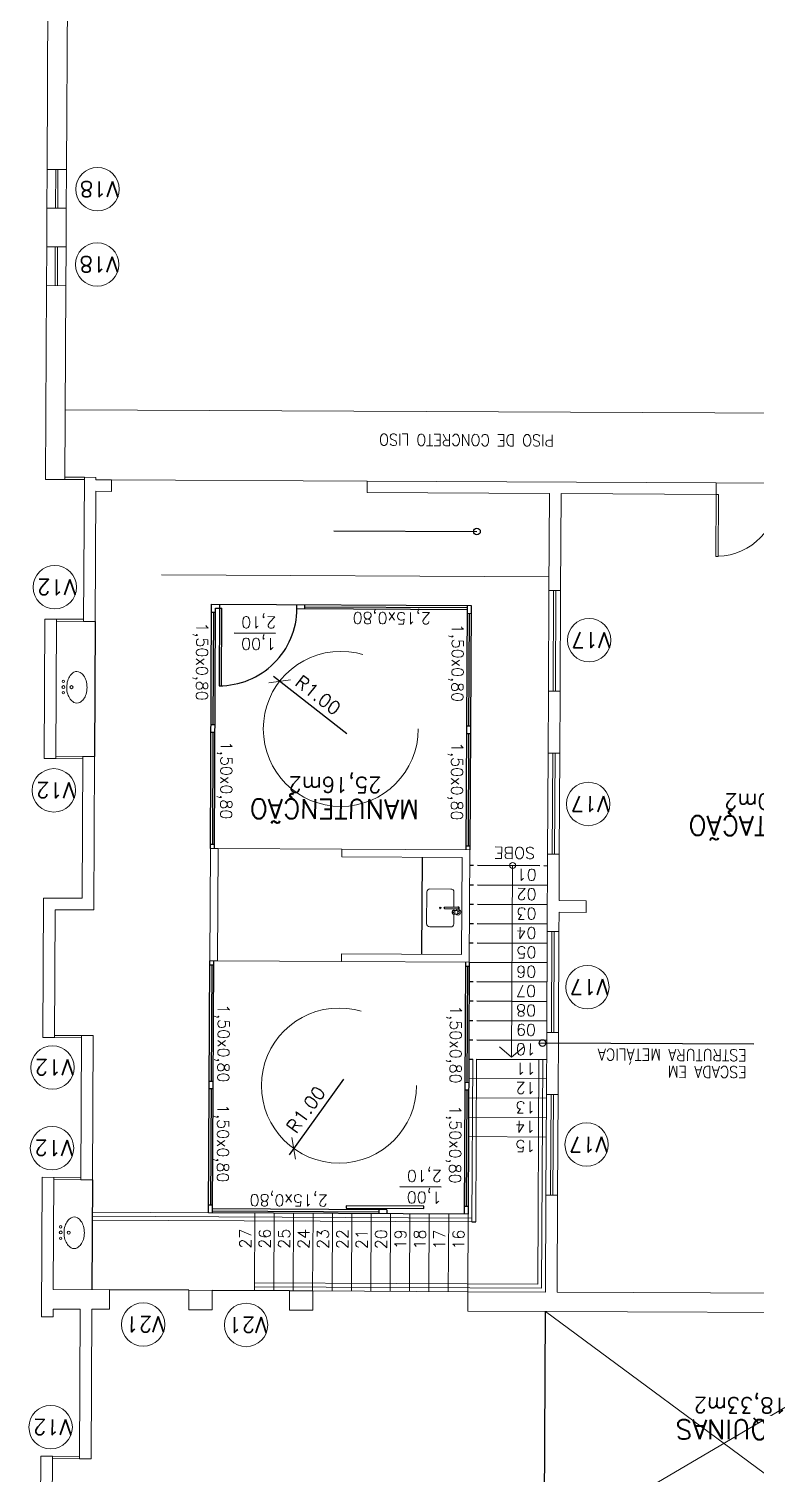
# Model space of a CAD drawing. Extents: x -1057 to 3416, y -340 to 4111.
# Drawn here: x -780.31 to -770.93, y 273.2 to 291.84 of the extents above; entities that cross this region are included whole.
import ezdxf
from ezdxf.enums import TextEntityAlignment as Align

# ---------------------------------------------------------------- set-up
doc = ezdxf.new("R2010")
doc.units = 0
doc.header["$LTSCALE"] = 50
doc.linetypes.add('CONTINU', pattern=[0])
doc.linetypes.add('DASHDOT', pattern=[1, 0.5, -0.25, 0, -0.25])
doc.layers.add('0.1', color=8, linetype='Continuous', lineweight=13)
doc.styles.add('80X50', font='romans.shx')
doc.styles.add('ROMANS', font='romans')
doc.styles.get("Standard").update_dxf_attribs({"font": 'romans.shx'})
doc.dimstyles.new('Fares Eng - 50', dxfattribs={"dimscale": 2, "dimtxt": 0.085, "dimasz": 0.1, "dimexe": 0.05, "dimexo": 0.05, "dimgap": 0.04, "dimtad": 1, "dimzin": 4, "dimdsep": 46, "dimtxsty": 'ROMANS', "dimblk1": 'OBLIQUE', "dimblk2": 'OBLIQUE', "dimsah": 1, "dimcen": 0.05, "dimdle": 0.05, "dimclrd": 7, "dimclre": 7, "dimclrt": 7, "dimaunit": 1, "dimadec": 0, "dimazin": 0, "dimtfac": 1, "dimtix": 1, "dimtmove": 2, "dimatfit": 0, "dimldrblk": 'OPEN90', "dimfxl": 1, "dimtolj": 1, "dimtzin": 0, "dimarcsym": 0})

# ---------------------------------------------------------------- blocks, each defined once
blk = doc.blocks.new('ÁREA')
for p in [(0.00005, 0.00376), (0, 0)]:
    blk.add_attdef('COMPARTIMENTO', text='', height=0.0025).set_placement(p, align=Align.CENTER)
at = {"color": 1}
for p in [(-0.00005, -0.00376), (-0.0001, -0.00752)]:
    blk.add_attdef('ÁREA', text='', height=0.002, dxfattribs=at).set_placement(p, align=Align.CENTER)
blk = doc.blocks.new('PIA')
for p, q in [((0, 0.245), (0.044, 0.245)), ((0.01, 0.23), (0.01, 0.06)), ((0.01, 0.215), (0.031, 0.215)), ((0.03, 0.175), (0.01, 0.175))]:
    blk.add_line(p, q)
blk.add_lwpolyline([(-0.01, 0.23), (-0.01, 0.06)])
for points in [[(0.08, 0.173), (0.08, 0.21, 0.133256), (0.078, 0.217, 0.106756), (0.073, 0.223, 0.082828), (0.065, 0.227, 0.071352), (0.055, 0.228, 0.071352), (0.045, 0.227, 0.082828), (0.037, 0.223, 0.106756), (0.032, 0.217, 0.133256), (0.03, 0.21), (0.03, 0.173)], [(-0.01, 0.175), (-0.205, 0.175, 0.414214), (-0.245, 0.135), (-0.245, -0.135, 0.414214), (-0.205, -0.175), (0.205, -0.175, 0.414214), (0.245, -0.135), (0.245, 0.135, 0.414214), (0.205, 0.175), (0.08, 0.175)]]:
    blk.add_lwpolyline(points, format="xyb")
blk.add_lwpolyline([(0.03, 0.173, 0.133256), (0.032, 0.166, 0.106756), (0.037, 0.16, 0.082828), (0.045, 0.157, 0.071352), (0.055, 0.155, 0.071352), (0.065, 0.157, 0.082828), (0.073, 0.16, 0.106756), (0.078, 0.166, 0.133256), (0.08, 0.173, 0.133256), (0.078, 0.179, 0.106756), (0.073, 0.185, 0.082828), (0.065, 0.189, 0.071352), (0.055, 0.19, 0.071352), (0.045, 0.189, 0.082828), (0.037, 0.185, 0.106756), (0.032, 0.179, 0.133256)], format="xyb", close=True)
at = {"color": 8}
for points in [[(0.046, 0.245, 0.263265), (0.037, 0.23), (0.037, 0.223)], [(0.073, 0.223), (0.073, 0.23, 0.546464), (0.048, 0.246, 0.546464)]]:
    blk.add_lwpolyline(points, format="xyb", dxfattribs=at)
blk.add_lwpolyline([(0.062, 0.165, 0.133256), (0.062, 0.167, 0.106756), (0.06, 0.169, 0.082828), (0.058, 0.17, 0.071352), (0.055, 0.171, 0.071352), (0.052, 0.17, 0.082828), (0.05, 0.169, 0.106756), (0.048, 0.167, 0.133256), (0.047, 0.165, 0.133256), (0.048, 0.163, 0.106756), (0.05, 0.162, 0.082828), (0.052, 0.16, 0.071352), (0.055, 0.16, 0.071352), (0.058, 0.16, 0.082828), (0.06, 0.162, 0.106756), (0.062, 0.163, 0.133256)], format="xyb", close=True, dxfattribs=at)
blk.add_circle((0, 0), 0.01)
for centre, radius, start, end in [((0, 0.23), 0.015, 311.8103, 228.1897), ((0, 0.23), 0.01, 0.0002, 180.0002), ((0.044, 0.255), 0.01, 270, 294.62), ((0, 0.06), 0.01, 180.0001, 0.0001)]:
    blk.add_arc(centre, radius, start, end)
for centre, radius, start, end in [((0.055, 0.23), 0.035, 315.5847, 154.6231), ((0.055, 0.23), 0.035, 205.3769, 224.4153), ((0, 0.06), 0.0125, 143.1301, 36.8699)]:
    blk.add_arc(centre, radius, start, end, dxfattribs=at)
blk = doc.blocks.new('_OBLIQUE')
at = {"color": 0, "linetype": 'ByBlock'}
blk.add_line((-0.5, -0.5), (0.5, 0.5), dxfattribs=at)
blk = doc.blocks.new('*D48')
at = {"layer": '0.1', "color": 7, "linetype": 'CONTINU', "lineweight": -2, "transparency": 16777216}
blk.add_line((-776.256, 278.295), (-776.958, 277.321), dxfattribs=at)
at = {"layer": 'DEFPOINTS', "color": 0, "linetype": 'CONTINU', "lineweight": -2, "transparency": 16777216}
for p in [(-776.314, 278.214), (-776.899, 277.403)]:
    blk.add_point(p, dxfattribs=at)
at = {"layer": '0.1', "color": 7, "linetype": 'CONTINU', "lineweight": -2, "transparency": 16777216, "xscale": 0.2, "yscale": 0.2, "zscale": 0.2, "rotation": 234.200726204747}
blk.add_blockref('_OBLIQUE', (-776.899, 277.403), dxfattribs=at)
at = {"layer": '0.1', "color": 7, "linetype": 'CONTINU', "lineweight": -2, "transparency": 16777216, "insert": (-776.74, 277.905), "char_height": 0.17, "attachment_point": 5, "rotation": 54.2007, "style": 'ROMANS'}
blk.add_mtext('\\A1;R1.00', dxfattribs=at)
blk = doc.blocks.new('_Open90')
at = {"color": 0, "linetype": 'ByBlock', "lineweight": -2}
for p, q in [((0, 0), (-1, 0)), ((-0.5, 0.5), (0, 0)), ((0, 0), (-0.5, -0.5))]:
    blk.add_line(p, q, dxfattribs=at)
blk = doc.blocks.new('*D49')
at = {"layer": '0.1', "color": 7, "linetype": 'CONTINU', "lineweight": -2, "transparency": 16777216}
blk.add_line((-776.213, 282.752), (-777.16, 283.489), dxfattribs=at)
at = {"layer": 'DEFPOINTS', "color": 0, "linetype": 'CONTINU', "lineweight": -2, "transparency": 16777216}
for p in [(-777.081, 283.428), (-776.291, 282.814)]:
    blk.add_point(p, dxfattribs=at)
at = {"layer": '0.1', "color": 7, "linetype": 'CONTINU', "lineweight": -2, "transparency": 16777216, "xscale": 0.2, "yscale": 0.2, "zscale": 0.2, "rotation": 142.1207779797755}
blk.add_blockref('_OBLIQUE', (-777.081, 283.428), dxfattribs=at)
at = {"layer": '0.1', "color": 7, "linetype": 'CONTINU', "lineweight": -2, "transparency": 16777216, "insert": (-776.585, 283.251), "char_height": 0.17, "attachment_point": 5, "rotation": 322.1208, "style": 'ROMANS'}
blk.add_mtext('\\A1;R1.00', dxfattribs=at)

msp = doc.modelspace()

# ---------------------------------------------------------------- linework, layer by layer
at = {"layer": '0.1', "color": 7}
for p, q in [((-780.062, 293.532), (-780.079, 290.032)), ((-779.818, 292.281), (-779.829, 290.031)), ((-780.079, 290.032), (-779.829, 290.031)), ((-780.082, 289.532), (-780.084, 289.032)), ((-780.082, 289.532), (-779.832, 289.531)), ((-779.832, 289.531), (-779.834, 289.031)), ((-780.084, 289.032), (-779.834, 289.031)), ((-780.087, 288.532), (-780.099, 286.032)), ((-780.087, 288.532), (-779.837, 288.531)), ((-779.837, 288.531), (-779.849, 286.031)), ((-780.099, 286.032), (-779.849, 286.031)), ((-779.599, 286.06), (-779.608, 284.2)), ((-779.599, 286.06), (-779.449, 286.059)), ((-779.449, 286.059), (-779.449, 286.029)), ((-779.449, 286.029), (-779.249, 286.028)), ((-779.25, 285.878), (-779.249, 286.028)), ((-775.949, 286.012), (-775.95, 285.862)), ((-775.949, 286.012), (-771.449, 285.99)), ((-771.45, 285.84), (-771.449, 285.99)), ((-779.45, 285.879), (-779.458, 284.199)), ((-779.45, 285.879), (-779.25, 285.878)), ((-775.95, 285.862), (-773.6, 285.85)), ((-773.606, 284.6), (-773.6, 285.85)), ((-773.456, 284.6), (-773.45, 285.85)), ((-773.45, 285.85), (-771.45, 285.84)), ((-773.606, 284.6), (-773.456, 284.6)), ((-780.108, 284.232), (-780.117, 282.432)), ((-780.108, 284.232), (-779.958, 284.232)), ((-779.958, 284.232), (-779.967, 282.432)), ((-779.608, 284.2), (-779.458, 284.199)), ((-773.616, 282.5), (-773.612, 283.3)), ((-773.612, 283.3), (-773.462, 283.3)), ((-773.466, 282.5), (-773.462, 283.3)), ((-780.117, 282.432), (-779.967, 282.432)), ((-779.617, 282.46), (-779.626, 280.63)), ((-779.617, 282.46), (-779.467, 282.459)), ((-779.467, 282.459), (-779.476, 280.479)), ((-773.466, 282.5), (-773.616, 282.5)), ((-777.98, 279.822), (-777.972, 281.272)), ((-777.872, 281.271), (-777.972, 281.272)), ((-777.88, 279.821), (-777.872, 281.271)), ((-776.276, 281.263), (-774.626, 281.255)), ((-776.276, 281.263), (-776.276, 281.163)), ((-776.276, 281.163), (-774.726, 281.156)), ((-774.726, 281.156), (-774.732, 279.906)), ((-774.626, 281.255), (-774.633, 279.805)), ((-773.628, 280.2), (-773.623, 281.2)), ((-773.623, 281.2), (-773.473, 281.2)), ((-773.476, 280.6), (-773.473, 281.2)), ((-780.126, 280.632), (-780.135, 278.832)), ((-780.126, 280.632), (-779.626, 280.63)), ((-773.476, 280.6), (-773.126, 280.598)), ((-773.126, 280.598), (-773.126, 280.448)), ((-779.976, 280.482), (-779.985, 278.832)), ((-779.976, 280.482), (-779.476, 280.479)), ((-773.478, 280.2), (-773.476, 280.45)), ((-773.476, 280.45), (-773.126, 280.448)), ((-773.478, 280.2), (-773.628, 280.2)), ((-777.88, 279.821), (-777.98, 279.822)), ((-776.282, 279.913), (-776.283, 279.813)), ((-776.283, 279.813), (-774.633, 279.805)), ((-776.282, 279.913), (-774.732, 279.906)), ((-773.638, 278.1), (-773.634, 278.9)), ((-773.634, 278.9), (-773.484, 278.9)), ((-773.488, 278.1), (-773.484, 278.9)), ((-780.135, 278.832), (-779.985, 278.832)), ((-779.634, 278.86), (-779.644, 277)), ((-779.634, 278.86), (-779.484, 278.859)), ((-779.484, 278.859), (-779.494, 276.999)), ((-773.488, 278.1), (-773.638, 278.1)), ((-780.143, 277.032), (-780.152, 275.233)), ((-779.993, 277.032), (-780.001, 275.582)), ((-779.644, 277), (-779.494, 276.999)), ((-773.651, 275.55), (-773.644, 276.8)), ((-773.644, 276.8), (-773.494, 276.8)), ((-773.501, 275.55), (-773.494, 276.8)), ((-779.273, 275.578), (-780.001, 275.582)), ((-779.274, 275.328), (-779.273, 275.578)), ((-776.952, 275.317), (-776.951, 275.567)), ((-776.951, 275.567), (-776.651, 275.565)), ((-776.652, 275.315), (-776.651, 275.565)), ((-774.651, 275.555), (-774.652, 275.305)), ((-773.651, 275.55), (-774.651, 275.555)), ((-768.501, 275.525), (-773.501, 275.55)), ((-779.652, 275.33), (-780.002, 275.332)), ((-780.002, 275.332), (-780.002, 275.232)), ((-779.652, 275.33), (-779.661, 273.4)), ((-779.502, 275.329), (-779.511, 273.399)), ((-779.274, 275.328), (-779.502, 275.329)), ((-780.152, 275.233), (-780.002, 275.232)), ((-776.952, 275.317), (-776.652, 275.315)), ((-768.502, 275.275), (-774.652, 275.305)), ((-780.161, 273.433), (-780.17, 271.633)), ((-780.161, 273.433), (-780.011, 273.432)), ((-780.011, 273.432), (-780.02, 271.632)), ((-779.661, 273.4), (-779.511, 273.399))]:
    msp.add_line(p, q, dxfattribs=at)
at = {"layer": '0.1', "color": 8}
for p, q in [((-780.082, 289.532), (-780.079, 290.032)), ((-779.972, 289.532), (-779.969, 290.032)), ((-779.939, 290.032), (-779.942, 289.532)), ((-779.829, 290.031), (-779.832, 289.531)), ((-780.087, 288.532), (-780.084, 289.032)), ((-779.977, 288.532), (-779.974, 289.032)), ((-779.944, 289.032), (-779.947, 288.532)), ((-779.834, 289.031), (-779.837, 288.531)), ((-769.39, 286.88), (-779.845, 286.931)), ((-779.849, 286.061), (-779.599, 286.06)), ((-779.599, 286.03), (-779.849, 286.031)), ((-775.949, 286.012), (-779.249, 286.028)), ((-771.449, 285.99), (-769.849, 285.982)), ((-773.606, 284.6), (-773.612, 283.3)), ((-773.546, 284.6), (-773.552, 283.3)), ((-773.522, 283.3), (-773.516, 284.6)), ((-773.462, 283.3), (-773.456, 284.6)), ((-779.958, 284.232), (-779.608, 284.23)), ((-779.608, 284.2), (-779.958, 284.202)), ((-779.967, 282.462), (-779.617, 282.46)), ((-779.617, 282.43), (-779.967, 282.432)), ((-773.616, 282.5), (-773.623, 281.2)), ((-773.556, 282.5), (-773.563, 281.2)), ((-773.533, 281.2), (-773.526, 282.5)), ((-773.473, 281.2), (-773.466, 282.5)), ((-774.075, 281.053), (-774.087, 278.579)), ((-773.628, 280.2), (-773.634, 278.9)), ((-773.568, 280.2), (-773.574, 278.9)), ((-773.544, 278.9), (-773.538, 280.2)), ((-773.484, 278.9), (-773.478, 280.2)), ((-779.635, 278.83), (-779.985, 278.832)), ((-779.984, 278.862), (-779.634, 278.86)), ((-774.087, 278.579), (-774.244, 278.714)), ((-774.087, 278.579), (-773.929, 278.713)), ((-773.638, 278.1), (-773.644, 276.8)), ((-773.578, 278.1), (-773.584, 276.8)), ((-773.554, 276.8), (-773.548, 278.1)), ((-773.494, 276.8), (-773.488, 278.1)), ((-780.143, 277.032), (-779.643, 277.03)), ((-779.644, 277), (-779.994, 277.002)), ((-776.651, 275.565), (-774.651, 275.555)), ((-780.011, 273.432), (-779.661, 273.43)), ((-779.661, 273.4), (-780.011, 273.402))]:
    msp.add_line(p, q, dxfattribs=at)
at = {"layer": '0.1', "color": 8, "linetype": 'CONTINU', "lineweight": -2}
for p, q in [((-776.381, 285.37), (-774.535, 285.361)), ((-777.972, 281.272), (-777.957, 284.422)), ((-777.957, 284.422), (-774.61, 284.405)), ((-777.957, 284.322), (-777.907, 284.322)), ((-777.932, 284.322), (-777.94, 282.872)), ((-777.922, 281.272), (-777.907, 284.372)), ((-777.907, 284.372), (-777.827, 284.371)), ((-776.857, 284.366), (-776.857, 284.416)), ((-776.857, 284.366), (-774.66, 284.356)), ((-776.757, 284.366), (-776.757, 284.416)), ((-776.757, 284.391), (-774.66, 284.381)), ((-774.66, 284.406), (-774.676, 281.256)), ((-774.661, 284.306), (-774.611, 284.305)), ((-774.636, 284.305), (-774.643, 282.855)), ((-774.61, 284.405), (-774.626, 281.255)), ((-779.458, 284.199), (-779.467, 282.459)), ((-777.132, 284.045), (-777.667, 284.048)), ((-777.965, 282.872), (-777.915, 282.872)), ((-774.668, 282.856), (-774.618, 282.855)), ((-777.965, 282.772), (-777.915, 282.772)), ((-777.94, 282.772), (-777.947, 281.322)), ((-774.668, 282.756), (-774.618, 282.755)), ((-774.643, 282.755), (-774.65, 281.305)), ((-777.922, 281.322), (-777.972, 281.322)), ((-774.675, 281.306), (-774.625, 281.305)), ((-775.242, 281.158), (-775.248, 279.908)), ((-774.627, 281.055), (-774.577, 281.055)), ((-774.527, 281.055), (-773.724, 281.051)), ((-773.674, 281.051), (-773.624, 281.05)), ((-774.628, 280.805), (-774.578, 280.805)), ((-774.528, 280.805), (-773.625, 280.8)), ((-774.629, 280.555), (-774.579, 280.555)), ((-774.529, 280.555), (-773.626, 280.55)), ((-774.63, 280.305), (-774.58, 280.305)), ((-774.53, 280.305), (-773.627, 280.3)), ((-774.632, 280.055), (-774.582, 280.055)), ((-774.532, 280.055), (-773.628, 280.05)), ((-777.996, 276.572), (-777.98, 279.822)), ((-777.946, 276.572), (-777.93, 279.822)), ((-774.683, 279.806), (-774.699, 276.556)), ((-774.633, 279.805), (-774.649, 276.555)), ((-774.633, 279.805), (-773.63, 279.8)), ((-777.98, 279.772), (-777.93, 279.772)), ((-777.955, 279.772), (-777.962, 278.272)), ((-774.683, 279.756), (-774.633, 279.755)), ((-774.658, 279.755), (-774.666, 278.255)), ((-774.634, 279.555), (-774.584, 279.555)), ((-774.534, 279.555), (-773.631, 279.55)), ((-774.635, 279.305), (-774.585, 279.305)), ((-774.535, 279.305), (-773.632, 279.3)), ((-774.637, 279.055), (-774.587, 279.055)), ((-774.537, 279.055), (-773.633, 279.05)), ((-774.638, 278.805), (-774.588, 278.805)), ((-774.538, 278.805), (-773.635, 278.8)), ((-770.964, 278.749), (-773.726, 278.763)), ((-774.639, 278.555), (-774.589, 278.555)), ((-774.539, 278.555), (-773.636, 278.55)), ((-777.938, 278.172), (-777.988, 278.172)), ((-777.987, 278.272), (-777.937, 278.272)), ((-777.963, 278.172), (-777.97, 276.672)), ((-774.691, 278.256), (-774.641, 278.255)), ((-774.641, 278.155), (-774.691, 278.156)), ((-774.666, 278.155), (-774.673, 276.656)), ((-779.494, 276.999), (-779.501, 275.579)), ((-774.995, 276.905), (-775.53, 276.907)), ((-777.945, 276.672), (-777.995, 276.672)), ((-774.648, 276.655), (-774.698, 276.656)), ((-774.649, 276.555), (-777.996, 276.572)), ((-777.946, 276.597), (-775.799, 276.586)), ((-775.699, 276.611), (-777.945, 276.622)), ((-775.799, 276.611), (-775.799, 276.561)), ((-775.699, 276.611), (-775.699, 276.561)), ((-774.599, 276.455), (-774.549, 276.455)), ((-778.251, 275.573), (-779.273, 275.578)), ((-776.951, 275.567), (-777.951, 275.572)), ((-773.665, 272.55), (-773.652, 275.3))]:
    msp.add_line(p, q, dxfattribs=at)
at = {"layer": '0.1', "color": 8, "linetype": 'DASHDOT', "ltscale": 0.2}
for p, q in [((-773.605, 284.775), (-779.455, 284.804)), ((-776.276, 281.263), (-777.872, 281.271)), ((-777.88, 279.821), (-776.283, 279.813)), ((-774.599, 276.455), (-774.589, 278.555)), ((-774.549, 276.455), (-774.539, 278.555)), ((-773.75, 275.651), (-773.736, 278.551)), ((-773.7, 275.601), (-773.686, 278.551)), ((-774.64, 278.305), (-773.637, 278.3)), ((-774.641, 278.055), (-773.638, 278.05)), ((-774.643, 277.805), (-773.64, 277.8)), ((-774.644, 277.555), (-773.641, 277.55)), ((-777.996, 276.572), (-779.496, 276.579)), ((-779.496, 276.529), (-774.599, 276.505)), ((-779.496, 276.479), (-774.599, 276.455)), ((-777.399, 276.569), (-777.404, 275.569)), ((-777.149, 276.568), (-777.154, 275.568)), ((-776.899, 276.566), (-776.904, 275.566)), ((-776.649, 276.565), (-776.654, 275.565)), ((-776.399, 276.564), (-776.404, 275.564)), ((-776.149, 276.563), (-776.154, 275.563)), ((-775.899, 276.562), (-775.904, 275.562)), ((-775.649, 276.56), (-775.654, 275.56)), ((-775.399, 276.559), (-775.404, 275.559)), ((-775.149, 276.558), (-775.154, 275.558)), ((-774.899, 276.557), (-774.904, 275.557)), ((-774.649, 276.555), (-774.654, 275.555)), ((-777.404, 275.619), (-773.7, 275.601)), ((-777.403, 275.669), (-773.75, 275.651))]:
    msp.add_line(p, q, dxfattribs=at)
at = {"layer": '0.1', "color": 8, "linetype": 'DASHDOT', "ltscale": 0.3}
for p, q in [((-773.652, 275.3), (-768.521, 271.505)), ((-773.561, 272.3), (-768.502, 275.275))]:
    msp.add_line(p, q, dxfattribs=at)
at = {"layer": '0.1', "color": 8}
msp.add_lwpolyline([(-771.45, 285.84), (-771.42, 285.84), (-771.424, 285.04), (-771.454, 285.04)], close=True, dxfattribs=at)
at = {"layer": '0.1', "color": 8, "linetype": 'CONTINU', "lineweight": -2}
msp.add_lwpolyline([(-777.857, 284.421), (-777.862, 283.371), (-777.832, 283.371), (-777.827, 284.371)], dxfattribs=at)
at = {"layer": '0.1', "color": 8}
for points in [[(-779.656, 283.157, 0.106633), (-779.609, 283.199, 0.083482), (-779.577, 283.263, 0.145222), (-779.577, 283.437, 0.083482), (-779.608, 283.502, 0.106633), (-779.654, 283.544, 0.268318), (-779.734, 283.545, 0.106633), (-779.781, 283.503, 0.083482), (-779.813, 283.438, 0.145222), (-779.814, 283.264, 0.083482), (-779.783, 283.2, 0.106633), (-779.736, 283.157, 0.268318), (-779.656, 283.157)], [(-779.691, 276.122, 0.106633), (-779.644, 276.164, 0.083482), (-779.612, 276.228, 0.145222), (-779.611, 276.402, 0.083482), (-779.643, 276.467, 0.106633), (-779.689, 276.509, 0.268318), (-779.769, 276.509, 0.106633), (-779.816, 276.467, 0.083482), (-779.848, 276.403, 0.145222), (-779.849, 276.229, 0.083482), (-779.817, 276.164, 0.106633), (-779.771, 276.122, 0.268318), (-779.691, 276.122)]]:
    msp.add_lwpolyline(points, format="xyb", dxfattribs=at)
at = {"layer": '0.1', "color": 8, "linetype": 'CONTINU', "lineweight": -2}
msp.add_lwpolyline([(-775.221, 276.659), (-776.221, 276.664), (-776.221, 276.634), (-775.221, 276.629)], close=True, dxfattribs=at)
at = {"layer": '0.1', "color": 7}
msp.add_lwpolyline([(-777.952, 275.322), (-778.252, 275.323), (-778.251, 275.573), (-777.951, 275.572)], close=True, dxfattribs=at)
at = {"layer": '0.1', "color": 8}
for centre, radius in [((-779.429, 289.775), 0.28), ((-779.434, 288.805), 0.28), ((-779.981, 284.642), 0.28), ((-773.088, 283.959), 0.28), ((-779.869, 283.354), 0.0193), ((-779.869, 283.427), 0.0155), ((-779.765, 283.353), 0.0198), ((-779.87, 283.281), 0.0155), ((-779.993, 282.022), 0.28), ((-773.099, 281.846), 0.28), ((-774.075, 281.053), 0.0387), ((-773.11, 279.484), 0.28), ((-780.011, 278.447), 0.28), ((-780.016, 277.407), 0.28), ((-773.12, 277.453), 0.28), ((-779.903, 276.319), 0.0193), ((-779.905, 276.245), 0.0155), ((-779.904, 276.392), 0.0155), ((-779.8, 276.317), 0.0198), ((-778.84, 275.132), 0.28), ((-777.513, 275.126), 0.28), ((-780.034, 273.807), 0.28)]:
    msp.add_circle(centre, radius, dxfattribs=at)
at = {"layer": '0.1', "color": 8, "linetype": 'CONTINU', "lineweight": -2}
for centre in [(-774.535, 285.361), (-773.688, 278.763)]:
    msp.add_circle(centre, 0.0431, dxfattribs=at)
at = {"layer": '0.1', "color": 8, "linetype": 'DASHDOT', "ltscale": 0.2}
for centre in [(-776.291, 282.814), (-776.314, 278.214)]:
    msp.add_circle(centre, 1, dxfattribs=at)
at = {"layer": '0.1', "color": 8}
msp.add_arc((-771.45, 285.84), 0.8, 271.8666, 359.7175, dxfattribs=at)
at = {"layer": '0.1', "color": 8, "linetype": 'CONTINU', "lineweight": -2}
msp.add_arc((-777.857, 284.371), 1, 269.7175, 359.7175, dxfattribs=at)

# ---------------------------------------------------------------- block references
at = {"layer": '0.1', "color": 8}
ref = msp.add_blockref('ÁREA', (-776.373, 281.905), dxfattribs=dict(at, xscale=133.3333333333334, yscale=133.3333333333334, zscale=133.3333333333334, rotation=179.7174815060635))
ref.add_attrib('COMPARTIMENTO', 'MANUTENÇÃO', dxfattribs={"layer": '0', "color": 3, "height": 0.25, "rotation": 179.7175}).set_placement((-776.373, 281.905), align=Align.CENTER)
ref.add_attrib('ÁREA', '25,16m2', dxfattribs={"layer": '0', "color": 1, "height": 0.2, "rotation": 179.7175}).set_placement((-776.365, 282.193), align=Align.CENTER)
ref = msp.add_blockref('ÁREA', (-770.751, 281.688), dxfattribs=dict(at, xscale=133.3333333333334, yscale=133.3333333333334, zscale=133.3333333333334, rotation=179.7174815060635))
ref.add_attrib('COMPARTIMENTO', 'SUBESTAÇÃO', dxfattribs={"layer": '0', "color": 3, "height": 0.25, "rotation": 179.7175}).set_placement((-770.751, 281.688), align=Align.CENTER)
ref.add_attrib('ÁREA', '51,50m2', dxfattribs={"layer": '0', "color": 1, "height": 0.2, "rotation": 179.7175}).set_placement((-770.743, 281.976), align=Align.CENTER)
at = {"layer": '0.1', "color": 8, "linetype": 'CONTINU', "rotation": 269.7174815060636}
msp.add_blockref('PIA', (-775.008, 280.505), dxfattribs=at)
at = {"layer": '0.1', "color": 8}
ref = msp.add_blockref('ÁREA', (-771.146, 273.902), dxfattribs=dict(at, xscale=133.3333333333334, yscale=133.3333333333334, zscale=133.3333333333334, rotation=179.7174815060635))
ref.add_attrib('COMPARTIMENTO', 'MÁQUINAS', dxfattribs={"layer": '0', "color": 3, "height": 0.25, "rotation": 179.7175}).set_placement((-771.146, 273.902), align=Align.CENTER)
ref.add_attrib('ÁREA', '18,33m2', dxfattribs={"layer": '0', "color": 1, "height": 0.2, "rotation": 179.7175}).set_placement((-771.138, 274.19), align=Align.CENTER)

# ---------------------------------------------------------------- texts
at = {"layer": '0.1', "color": 7}
for s, p in [('V18', (-779.158, 289.875)), ('V18', (-779.163, 288.905)), ('V12', (-779.709, 284.742)), ('V17', (-772.817, 284.059)), ('V12', (-779.722, 282.122)), ('V17', (-772.827, 281.946)), ('V17', (-772.839, 279.585)), ('V12', (-779.74, 278.548)), ('V12', (-779.745, 277.508)), ('V17', (-772.849, 277.553)), ('V21', (-778.568, 275.233)), ('V21', (-777.242, 275.226)), ('V12', (-779.763, 273.907))]:
    msp.add_text(s, height=0.2, rotation=179.7175, dxfattribs=at).set_placement(p)
at = {"layer": '0.1', "color": 7, "style": '80X50', "width": 0.9}
for s, p in [('PISO DE CONCRETO LISO', (-773.54, 286.609)), ('ESTRUTURA METÁLICA', (-771.054, 278.68)), ('ESCADA EM', (-771.055, 278.462))]:
    msp.add_text(s, height=0.15, rotation=179.7175, dxfattribs=at).set_placement(p)
at = {"layer": '0.1', "color": 7, "style": '80X50'}
for s, rotation, p in [('2,10', 179.7175, (-777.124, 284.262)), ('2,15x0,80', 179.7175, (-775.128, 284.315)), ('1,50x0,80', 269.7175, (-778.153, 284.187)), ('1,50x0,80', 269.7175, (-774.857, 284.171)), ('1,00', 179.7175, (-777.126, 283.984)), ('1,50x0,80', 269.7175, (-777.84, 282.658)), ('1,50x0,80', 269.7175, (-774.864, 282.643)), ('SOBE', 179.7175, (-773.785, 281.289)), ('01', 179.7175, (-773.764, 281.007)), ('02', 179.7175, (-773.765, 280.757)), ('03', 179.7175, (-773.766, 280.507)), ('04', 179.7175, (-773.767, 280.257)), ('05', 179.7175, (-773.768, 280.007)), ('06', 179.7175, (-773.77, 279.757)), ('07', 179.7175, (-773.771, 279.507)), ('08', 179.7175, (-773.772, 279.257)), ('1,50x0,80', 269.7175, (-777.876, 279.264)), ('1,50x0,80', 269.7175, (-774.881, 279.249)), ('09', 179.7175, (-773.773, 279.007)), ('10', 179.7175, (-773.775, 278.757)), ('11', 179.7175, (-773.776, 278.507)), ('12', 179.7175, (-773.777, 278.257)), ('1,50x0,80', 269.7175, (-777.883, 277.975)), ('13', 179.7175, (-773.778, 278.007)), ('1,50x0,80', 269.7175, (-774.887, 277.96)), ('14', 179.7175, (-773.78, 277.757)), ('15', 179.7175, (-773.781, 277.507)), ('2,10', 179.7175, (-774.987, 277.121)), ('2,15x0,80', 179.7175, (-776.458, 276.806)), ('1,00', 179.7175, (-774.989, 276.844)), ('27', 89.7175, (-777.447, 276.111)), ('26', 89.7175, (-777.197, 276.11)), ('25', 89.7175, (-776.947, 276.109)), ('24', 89.7175, (-776.697, 276.108)), ('23', 89.7175, (-776.447, 276.106)), ('22', 89.7175, (-776.197, 276.105)), ('21', 89.7175, (-775.947, 276.104)), ('20', 89.7175, (-775.697, 276.103)), ('19', 89.7175, (-775.447, 276.102)), ('18', 89.7175, (-775.197, 276.1)), ('17', 89.7175, (-774.947, 276.099)), ('16', 89.7175, (-774.698, 276.098))]:
    msp.add_text(s, height=0.15, rotation=rotation, dxfattribs=at).set_placement(p)

# ---------------------------------------------------------------- dimensions: what is measured, and where the dimension line sits
at = {"layer": '0.1', "color": 8, "linetype": 'CONTINU', "lineweight": -2}
for center, mpoint, picture, middle in [((-776.291, 282.814), (-777.081, 283.428), '*D49', (-776.585, 283.251)), ((-776.314, 278.214), (-776.899, 277.403), '*D48', (-776.74, 277.905))]:
    dim = msp.add_radius_dim(center=center, mpoint=mpoint, dimstyle='Fares Eng - 50', dxfattribs=at)
    dim.commit()
    dim.dimension.update_dxf_attribs({"geometry": picture, "text_midpoint": middle})

doc.saveas('drawing.dxf')
